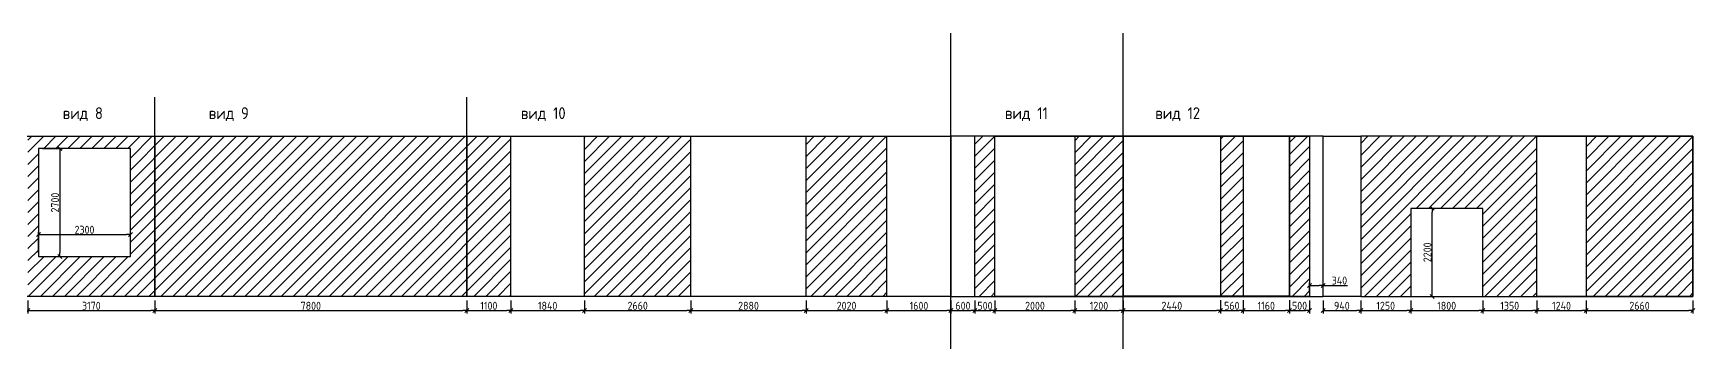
# Model space of a CAD drawing. Header units: millimetres. Extents: x -24360 to 609566, y -391049 to 148426.
# Drawn here: x 312853 to 354381, y 9525 to 17413 of the extents above; entities that cross this region are included whole.
import ezdxf

# ---------------------------------------------------------------- set-up
doc = ezdxf.new("R2010")
doc.units = ezdxf.units.MM
doc.layers.get('Defpoints').update_dxf_attribs({"color": 140})
for name, color, linetype, lineweight in [('Основные линии', 7, 'Continuous', 30), ('Уголки', 1, 'Continuous', 30), ('Штриховка', 7, 'Continuous', 30)]:
    doc.layers.add(name, color=color, linetype=linetype, lineweight=lineweight)
doc.styles.add('СПДС', font='isocpeur.ttf', dxfattribs={"width": 0.9})
doc.dimstyles.new('Размера А3', dxfattribs={"dimtxt": 200, "dimasz": 100, "dimexe": 70, "dimexo": 100, "dimgap": 20, "dimtad": 1, "dimdec": 0, "dimrnd": 10, "dimzin": 0, "dimdsep": 46, "dimtxsty": 'СПДС', "dimblk": 'ARROWHEAD_6', "dimcen": 1, "dimclrd": 256, "dimclre": 256, "dimclrt": 256, "dimazin": 0, "dimtfac": 1, "dimtdec": 0, "dimtmove": 2, "dimatfit": 3, "dimfxl": 1, "dimtolj": 1, "dimtzin": 0, "dimarcsym": 0})

# ---------------------------------------------------------------- blocks, each defined once
blk = doc.blocks.new('ARROWHEAD_6')
at = {"color": 0, "linetype": 'Continuous'}
for p, q in [((0, 0), (-1, 0)), ((-0.5, -0.5), (0.5, 0.5))]:
    blk.add_line(p, q, dxfattribs=at)
blk = doc.blocks.new('*D410')
at = {"lineweight": -2, "transparency": 16777216}
for p, q in [((312985, 11929), (312985, 12450)), ((313085, 12380), (315185, 12380)), ((315285, 11929), (315285, 12450))]:
    blk.add_line(p, q, dxfattribs=at)
at = {"layer": 'Defpoints', "color": 0, "lineweight": 15, "transparency": 16777216}
for p in [(315285, 12380), (312985, 11829), (315285, 11829)]:
    blk.add_point(p, dxfattribs=at)
at = {"lineweight": -2, "transparency": 16777216, "xscale": 100, "yscale": 100, "zscale": 100, "rotation": 180}
blk.add_blockref('ARROWHEAD_6', (312985, 12380), dxfattribs=at)
at = {"lineweight": -2, "transparency": 16777216, "xscale": 100, "yscale": 100, "zscale": 100}
blk.add_blockref('ARROWHEAD_6', (315285, 12380), dxfattribs=at)
at = {"transparency": 16777216, "insert": (314135, 12500), "char_height": 200, "attachment_point": 5, "style": 'СПДС'}
blk.add_mtext('\\A1;2300', dxfattribs=at)
blk = doc.blocks.new('*D411')
at = {"lineweight": -2, "transparency": 16777216}
for p, q in [((313085, 14529), (313590, 14529)), ((313520, 14429), (313520, 11929)), ((313085, 11829), (313590, 11829))]:
    blk.add_line(p, q, dxfattribs=at)
at = {"layer": 'Defpoints', "color": 0, "lineweight": 15, "transparency": 16777216}
for p in [(312985, 14529), (312985, 11829), (313520, 11829)]:
    blk.add_point(p, dxfattribs=at)
at = {"lineweight": -2, "transparency": 16777216, "xscale": 100, "yscale": 100, "zscale": 100}
for p, rotation in [((313520, 14529), 90), ((313520, 11829), 270)]:
    blk.add_blockref('ARROWHEAD_6', p, dxfattribs=dict(at, rotation=rotation))
at = {"transparency": 16777216, "insert": (313400, 13179), "char_height": 200, "attachment_point": 5, "rotation": 90, "style": 'СПДС'}
blk.add_mtext('\\A1;2700', dxfattribs=at)
blk = doc.blocks.new('*D412')
at = {"lineweight": -2, "transparency": 16777216}
for p, q in [((312721, 10736), (312721, 10410)), ((312821, 10480), (315791, 10480)), ((315891, 10736), (315891, 10410))]:
    blk.add_line(p, q, dxfattribs=at)
at = {"layer": 'Defpoints', "color": 0, "lineweight": 15, "transparency": 16777216}
for p in [(312721, 10836), (315891, 10836), (315891, 10480)]:
    blk.add_point(p, dxfattribs=at)
at = {"lineweight": -2, "transparency": 16777216, "xscale": 100, "yscale": 100, "zscale": 100, "rotation": 180}
blk.add_blockref('ARROWHEAD_6', (312721, 10480), dxfattribs=at)
at = {"lineweight": -2, "transparency": 16777216, "xscale": 100, "yscale": 100, "zscale": 100}
blk.add_blockref('ARROWHEAD_6', (315891, 10480), dxfattribs=at)
at = {"transparency": 16777216, "insert": (314306, 10600), "char_height": 200, "attachment_point": 5, "style": 'СПДС'}
blk.add_mtext('\\A1;3170', dxfattribs=at)
blk = doc.blocks.new('*D413')
at = {"lineweight": -2, "transparency": 16777216}
for p, q in [((315891, 10736), (315891, 10410)), ((315991, 10480), (323591, 10480)), ((323691, 10736), (323691, 10410))]:
    blk.add_line(p, q, dxfattribs=at)
at = {"layer": 'Defpoints', "color": 0, "lineweight": 15, "transparency": 16777216}
for p in [(315891, 10836), (323691, 10836), (323691, 10480)]:
    blk.add_point(p, dxfattribs=at)
at = {"lineweight": -2, "transparency": 16777216, "xscale": 100, "yscale": 100, "zscale": 100, "rotation": 180}
blk.add_blockref('ARROWHEAD_6', (315891, 10480), dxfattribs=at)
at = {"lineweight": -2, "transparency": 16777216, "xscale": 100, "yscale": 100, "zscale": 100}
blk.add_blockref('ARROWHEAD_6', (323691, 10480), dxfattribs=at)
at = {"transparency": 16777216, "insert": (319791, 10600), "char_height": 200, "attachment_point": 5, "style": 'СПДС'}
blk.add_mtext('\\A1;7800', dxfattribs=at)
blk = doc.blocks.new('*D414')
at = {"lineweight": -2, "transparency": 16777216}
for p, q in [((323691, 10736), (323691, 10410)), ((323791, 10480), (324691, 10480)), ((324791, 10736), (324791, 10410))]:
    blk.add_line(p, q, dxfattribs=at)
at = {"layer": 'Defpoints', "color": 0, "lineweight": 15, "transparency": 16777216}
for p in [(323691, 10836), (324791, 10836), (324791, 10480)]:
    blk.add_point(p, dxfattribs=at)
at = {"lineweight": -2, "transparency": 16777216, "xscale": 100, "yscale": 100, "zscale": 100, "rotation": 180}
blk.add_blockref('ARROWHEAD_6', (323691, 10480), dxfattribs=at)
at = {"lineweight": -2, "transparency": 16777216, "xscale": 100, "yscale": 100, "zscale": 100}
blk.add_blockref('ARROWHEAD_6', (324791, 10480), dxfattribs=at)
at = {"transparency": 16777216, "insert": (324241, 10600), "char_height": 200, "attachment_point": 5, "style": 'СПДС'}
blk.add_mtext('\\A1;1100', dxfattribs=at)
blk = doc.blocks.new('*D415')
at = {"lineweight": -2, "transparency": 16777216}
for p, q in [((324791, 10736), (324791, 10410)), ((324891, 10480), (326531, 10480)), ((326631, 10736), (326631, 10410))]:
    blk.add_line(p, q, dxfattribs=at)
at = {"layer": 'Defpoints', "color": 0, "lineweight": 15, "transparency": 16777216}
for p in [(324791, 10836), (326631, 10836), (326631, 10480)]:
    blk.add_point(p, dxfattribs=at)
at = {"lineweight": -2, "transparency": 16777216, "xscale": 100, "yscale": 100, "zscale": 100, "rotation": 180}
blk.add_blockref('ARROWHEAD_6', (324791, 10480), dxfattribs=at)
at = {"lineweight": -2, "transparency": 16777216, "xscale": 100, "yscale": 100, "zscale": 100}
blk.add_blockref('ARROWHEAD_6', (326631, 10480), dxfattribs=at)
at = {"transparency": 16777216, "insert": (325711, 10600), "char_height": 200, "attachment_point": 5, "style": 'СПДС'}
blk.add_mtext('\\A1;1840', dxfattribs=at)
blk = doc.blocks.new('*D416')
at = {"lineweight": -2, "transparency": 16777216}
for p, q in [((326631, 10736), (326631, 10410)), ((326731, 10480), (329191, 10480)), ((329291, 10736), (329291, 10410))]:
    blk.add_line(p, q, dxfattribs=at)
at = {"layer": 'Defpoints', "color": 0, "lineweight": 15, "transparency": 16777216}
for p in [(326631, 10836), (329291, 10836), (329291, 10480)]:
    blk.add_point(p, dxfattribs=at)
at = {"lineweight": -2, "transparency": 16777216, "xscale": 100, "yscale": 100, "zscale": 100, "rotation": 180}
blk.add_blockref('ARROWHEAD_6', (326631, 10480), dxfattribs=at)
at = {"lineweight": -2, "transparency": 16777216, "xscale": 100, "yscale": 100, "zscale": 100}
blk.add_blockref('ARROWHEAD_6', (329291, 10480), dxfattribs=at)
at = {"transparency": 16777216, "insert": (327961, 10600), "char_height": 200, "attachment_point": 5, "style": 'СПДС'}
blk.add_mtext('\\A1;2660', dxfattribs=at)
blk = doc.blocks.new('*D417')
at = {"lineweight": -2, "transparency": 16777216}
for p, q in [((329291, 10736), (329291, 10410)), ((329391, 10480), (332071, 10480)), ((332171, 10736), (332171, 10410))]:
    blk.add_line(p, q, dxfattribs=at)
at = {"layer": 'Defpoints', "color": 0, "lineweight": 15, "transparency": 16777216}
for p in [(329291, 10836), (332171, 10836), (332171, 10480)]:
    blk.add_point(p, dxfattribs=at)
at = {"lineweight": -2, "transparency": 16777216, "xscale": 100, "yscale": 100, "zscale": 100, "rotation": 180}
blk.add_blockref('ARROWHEAD_6', (329291, 10480), dxfattribs=at)
at = {"lineweight": -2, "transparency": 16777216, "xscale": 100, "yscale": 100, "zscale": 100}
blk.add_blockref('ARROWHEAD_6', (332171, 10480), dxfattribs=at)
at = {"transparency": 16777216, "insert": (330731, 10600), "char_height": 200, "attachment_point": 5, "style": 'СПДС'}
blk.add_mtext('\\A1;2880', dxfattribs=at)
blk = doc.blocks.new('*D418')
at = {"lineweight": -2, "transparency": 16777216}
for p, q in [((332171, 10736), (332171, 10410)), ((332271, 10480), (334091, 10480)), ((334191, 10736), (334191, 10410))]:
    blk.add_line(p, q, dxfattribs=at)
at = {"layer": 'Defpoints', "color": 0, "lineweight": 15, "transparency": 16777216}
for p in [(332171, 10836), (334191, 10836), (334191, 10480)]:
    blk.add_point(p, dxfattribs=at)
at = {"lineweight": -2, "transparency": 16777216, "xscale": 100, "yscale": 100, "zscale": 100, "rotation": 180}
blk.add_blockref('ARROWHEAD_6', (332171, 10480), dxfattribs=at)
at = {"lineweight": -2, "transparency": 16777216, "xscale": 100, "yscale": 100, "zscale": 100}
blk.add_blockref('ARROWHEAD_6', (334191, 10480), dxfattribs=at)
at = {"transparency": 16777216, "insert": (333181, 10600), "char_height": 200, "attachment_point": 5, "style": 'СПДС'}
blk.add_mtext('\\A1;2020', dxfattribs=at)
blk = doc.blocks.new('*D419')
at = {"lineweight": -2, "transparency": 16777216}
for p, q in [((334191, 10736), (334191, 10410)), ((334291, 10480), (335691, 10480)), ((335791, 10736), (335791, 10410))]:
    blk.add_line(p, q, dxfattribs=at)
at = {"layer": 'Defpoints', "color": 0, "lineweight": 15, "transparency": 16777216}
for p in [(334191, 10836), (335791, 10836), (335791, 10480)]:
    blk.add_point(p, dxfattribs=at)
at = {"lineweight": -2, "transparency": 16777216, "xscale": 100, "yscale": 100, "zscale": 100, "rotation": 180}
blk.add_blockref('ARROWHEAD_6', (334191, 10480), dxfattribs=at)
at = {"lineweight": -2, "transparency": 16777216, "xscale": 100, "yscale": 100, "zscale": 100}
blk.add_blockref('ARROWHEAD_6', (335791, 10480), dxfattribs=at)
at = {"transparency": 16777216, "insert": (334991, 10600), "char_height": 200, "attachment_point": 5, "style": 'СПДС'}
blk.add_mtext('\\A1;1600', dxfattribs=at)
blk = doc.blocks.new('*D420')
at = {"lineweight": -2, "transparency": 16777216}
for p, q in [((335791, 10736), (335791, 10410)), ((335891, 10480), (336291, 10480)), ((336391, 10736), (336391, 10410))]:
    blk.add_line(p, q, dxfattribs=at)
at = {"layer": 'Defpoints', "color": 0, "lineweight": 15, "transparency": 16777216}
for p in [(335791, 10836), (336391, 10836), (336391, 10480)]:
    blk.add_point(p, dxfattribs=at)
at = {"lineweight": -2, "transparency": 16777216, "xscale": 100, "yscale": 100, "zscale": 100, "rotation": 180}
blk.add_blockref('ARROWHEAD_6', (335791, 10480), dxfattribs=at)
at = {"lineweight": -2, "transparency": 16777216, "xscale": 100, "yscale": 100, "zscale": 100}
blk.add_blockref('ARROWHEAD_6', (336391, 10480), dxfattribs=at)
at = {"transparency": 16777216, "insert": (336091, 10600), "char_height": 200, "attachment_point": 5, "style": 'СПДС'}
blk.add_mtext('\\A1;600', dxfattribs=at)
blk = doc.blocks.new('*D421')
at = {"lineweight": -2, "transparency": 16777216}
for p, q in [((336391, 10736), (336391, 10410)), ((336491, 10480), (336791, 10480)), ((336891, 10736), (336891, 10410))]:
    blk.add_line(p, q, dxfattribs=at)
at = {"layer": 'Defpoints', "color": 0, "lineweight": 15, "transparency": 16777216}
for p in [(336391, 10836), (336891, 10836), (336891, 10480)]:
    blk.add_point(p, dxfattribs=at)
at = {"lineweight": -2, "transparency": 16777216, "xscale": 100, "yscale": 100, "zscale": 100, "rotation": 180}
blk.add_blockref('ARROWHEAD_6', (336391, 10480), dxfattribs=at)
at = {"lineweight": -2, "transparency": 16777216, "xscale": 100, "yscale": 100, "zscale": 100}
blk.add_blockref('ARROWHEAD_6', (336891, 10480), dxfattribs=at)
at = {"transparency": 16777216, "insert": (336641, 10600), "char_height": 200, "attachment_point": 5, "style": 'СПДС'}
blk.add_mtext('\\A1;500', dxfattribs=at)
blk = doc.blocks.new('*D422')
at = {"lineweight": -2, "transparency": 16777216}
for p, q in [((336891, 10736), (336891, 10410)), ((336991, 10480), (338791, 10480)), ((338891, 10736), (338891, 10410))]:
    blk.add_line(p, q, dxfattribs=at)
at = {"layer": 'Defpoints', "color": 0, "lineweight": 15, "transparency": 16777216}
for p in [(336891, 10836), (338891, 10836), (338891, 10480)]:
    blk.add_point(p, dxfattribs=at)
at = {"lineweight": -2, "transparency": 16777216, "xscale": 100, "yscale": 100, "zscale": 100, "rotation": 180}
blk.add_blockref('ARROWHEAD_6', (336891, 10480), dxfattribs=at)
at = {"lineweight": -2, "transparency": 16777216, "xscale": 100, "yscale": 100, "zscale": 100}
blk.add_blockref('ARROWHEAD_6', (338891, 10480), dxfattribs=at)
at = {"transparency": 16777216, "insert": (337891, 10600), "char_height": 200, "attachment_point": 5, "style": 'СПДС'}
blk.add_mtext('\\A1;2000', dxfattribs=at)
blk = doc.blocks.new('*D423')
at = {"lineweight": -2, "transparency": 16777216}
for p, q in [((338891, 10736), (338891, 10410)), ((338991, 10480), (339991, 10480)), ((340091, 10736), (340091, 10410))]:
    blk.add_line(p, q, dxfattribs=at)
at = {"layer": 'Defpoints', "color": 0, "lineweight": 15, "transparency": 16777216}
for p in [(338891, 10836), (340091, 10836), (340091, 10480)]:
    blk.add_point(p, dxfattribs=at)
at = {"lineweight": -2, "transparency": 16777216, "xscale": 100, "yscale": 100, "zscale": 100, "rotation": 180}
blk.add_blockref('ARROWHEAD_6', (338891, 10480), dxfattribs=at)
at = {"lineweight": -2, "transparency": 16777216, "xscale": 100, "yscale": 100, "zscale": 100}
blk.add_blockref('ARROWHEAD_6', (340091, 10480), dxfattribs=at)
at = {"transparency": 16777216, "insert": (339491, 10600), "char_height": 200, "attachment_point": 5, "style": 'СПДС'}
blk.add_mtext('\\A1;1200', dxfattribs=at)
blk = doc.blocks.new('*D424')
at = {"lineweight": -2, "transparency": 16777216}
for p, q in [((340091, 10736), (340091, 10410)), ((340191, 10480), (342431, 10480)), ((342531, 10736), (342531, 10410))]:
    blk.add_line(p, q, dxfattribs=at)
at = {"layer": 'Defpoints', "color": 0, "lineweight": 15, "transparency": 16777216}
for p in [(340091, 10836), (342531, 10836), (342531, 10480)]:
    blk.add_point(p, dxfattribs=at)
at = {"lineweight": -2, "transparency": 16777216, "xscale": 100, "yscale": 100, "zscale": 100, "rotation": 180}
blk.add_blockref('ARROWHEAD_6', (340091, 10480), dxfattribs=at)
at = {"lineweight": -2, "transparency": 16777216, "xscale": 100, "yscale": 100, "zscale": 100}
blk.add_blockref('ARROWHEAD_6', (342531, 10480), dxfattribs=at)
at = {"transparency": 16777216, "insert": (341311, 10600), "char_height": 200, "attachment_point": 5, "style": 'СПДС'}
blk.add_mtext('\\A1;2440', dxfattribs=at)
blk = doc.blocks.new('*D425')
at = {"lineweight": -2, "transparency": 16777216}
for p, q in [((342531, 10743), (342531, 10410)), ((342631, 10480), (342991, 10480)), ((343091, 10743), (343091, 10410))]:
    blk.add_line(p, q, dxfattribs=at)
at = {"layer": 'Defpoints', "color": 0, "lineweight": 15, "transparency": 16777216}
for p in [(342531, 10843), (343091, 10843), (343091, 10480)]:
    blk.add_point(p, dxfattribs=at)
at = {"lineweight": -2, "transparency": 16777216, "xscale": 100, "yscale": 100, "zscale": 100, "rotation": 180}
blk.add_blockref('ARROWHEAD_6', (342531, 10480), dxfattribs=at)
at = {"lineweight": -2, "transparency": 16777216, "xscale": 100, "yscale": 100, "zscale": 100}
blk.add_blockref('ARROWHEAD_6', (343091, 10480), dxfattribs=at)
at = {"transparency": 16777216, "insert": (342811, 10600), "char_height": 200, "attachment_point": 5, "style": 'СПДС'}
blk.add_mtext('\\A1;560', dxfattribs=at)
blk = doc.blocks.new('*D426')
at = {"lineweight": -2, "transparency": 16777216}
for p, q in [((343091, 10743), (343091, 10410)), ((343191, 10480), (344151, 10480)), ((344251, 10736), (344251, 10410))]:
    blk.add_line(p, q, dxfattribs=at)
at = {"layer": 'Defpoints', "color": 0, "lineweight": 15, "transparency": 16777216}
for p in [(343091, 10843), (344251, 10836), (344251, 10480)]:
    blk.add_point(p, dxfattribs=at)
at = {"lineweight": -2, "transparency": 16777216, "xscale": 100, "yscale": 100, "zscale": 100, "rotation": 180}
blk.add_blockref('ARROWHEAD_6', (343091, 10480), dxfattribs=at)
at = {"lineweight": -2, "transparency": 16777216, "xscale": 100, "yscale": 100, "zscale": 100}
blk.add_blockref('ARROWHEAD_6', (344251, 10480), dxfattribs=at)
at = {"transparency": 16777216, "insert": (343671, 10600), "char_height": 200, "attachment_point": 5, "style": 'СПДС'}
blk.add_mtext('\\A1;1160', dxfattribs=at)
blk = doc.blocks.new('*D427')
at = {"lineweight": -2, "transparency": 16777216}
for p, q in [((344251, 10743), (344251, 10410)), ((344351, 10480), (344654, 10480)), ((344754, 10736), (344754, 10410))]:
    blk.add_line(p, q, dxfattribs=at)
at = {"layer": 'Defpoints', "color": 0, "lineweight": 15, "transparency": 16777216}
for p in [(344251, 10843), (344754, 10836), (344754, 10480)]:
    blk.add_point(p, dxfattribs=at)
at = {"lineweight": -2, "transparency": 16777216, "xscale": 100, "yscale": 100, "zscale": 100, "rotation": 180}
blk.add_blockref('ARROWHEAD_6', (344251, 10480), dxfattribs=at)
at = {"lineweight": -2, "transparency": 16777216, "xscale": 100, "yscale": 100, "zscale": 100}
blk.add_blockref('ARROWHEAD_6', (344754, 10480), dxfattribs=at)
at = {"transparency": 16777216, "insert": (344503, 10600), "char_height": 200, "attachment_point": 5, "style": 'СПДС'}
blk.add_mtext('\\A1;500', dxfattribs=at)
blk = doc.blocks.new('*D428')
at = {"lineweight": -2, "transparency": 16777216}
for p, q in [((344754, 10936), (344754, 11180)), ((344854, 11110), (344991, 11110)), ((345091, 10936), (345091, 11180)), ((345091, 11110), (345700, 11110))]:
    blk.add_line(p, q, dxfattribs=at)
at = {"layer": 'Defpoints', "color": 0, "lineweight": 15, "transparency": 16777216}
for p in [(344754, 10836), (345091, 11110), (345091, 10836)]:
    blk.add_point(p, dxfattribs=at)
at = {"lineweight": -2, "transparency": 16777216, "xscale": 100, "yscale": 100, "zscale": 100, "rotation": 180}
blk.add_blockref('ARROWHEAD_6', (344754, 11110), dxfattribs=at)
at = {"lineweight": -2, "transparency": 16777216, "xscale": 100, "yscale": 100, "zscale": 100}
blk.add_blockref('ARROWHEAD_6', (345091, 11110), dxfattribs=at)
at = {"transparency": 16777216, "insert": (345500, 11230), "char_height": 200, "attachment_point": 5, "style": 'СПДС'}
blk.add_mtext('\\A1;340', dxfattribs=at)
blk = doc.blocks.new('*D429')
at = {"lineweight": -2, "transparency": 16777216}
for p, q in [((345091, 10736), (345091, 10410)), ((345191, 10480), (345931, 10480)), ((346031, 10736), (346031, 10410))]:
    blk.add_line(p, q, dxfattribs=at)
at = {"layer": 'Defpoints', "color": 0, "lineweight": 15, "transparency": 16777216}
for p in [(345091, 10836), (346031, 10836), (346031, 10480)]:
    blk.add_point(p, dxfattribs=at)
at = {"lineweight": -2, "transparency": 16777216, "xscale": 100, "yscale": 100, "zscale": 100, "rotation": 180}
blk.add_blockref('ARROWHEAD_6', (345091, 10480), dxfattribs=at)
at = {"lineweight": -2, "transparency": 16777216, "xscale": 100, "yscale": 100, "zscale": 100}
blk.add_blockref('ARROWHEAD_6', (346031, 10480), dxfattribs=at)
at = {"transparency": 16777216, "insert": (345561, 10600), "char_height": 200, "attachment_point": 5, "style": 'СПДС'}
blk.add_mtext('\\A1;940', dxfattribs=at)
blk = doc.blocks.new('*D430')
at = {"lineweight": -2, "transparency": 16777216}
for p, q in [((346031, 10736), (346031, 10410)), ((346131, 10480), (347181, 10480)), ((347281, 10736), (347281, 10410))]:
    blk.add_line(p, q, dxfattribs=at)
at = {"layer": 'Defpoints', "color": 0, "lineweight": 15, "transparency": 16777216}
for p in [(346031, 10836), (347281, 10836), (347281, 10480)]:
    blk.add_point(p, dxfattribs=at)
at = {"lineweight": -2, "transparency": 16777216, "xscale": 100, "yscale": 100, "zscale": 100, "rotation": 180}
blk.add_blockref('ARROWHEAD_6', (346031, 10480), dxfattribs=at)
at = {"lineweight": -2, "transparency": 16777216, "xscale": 100, "yscale": 100, "zscale": 100}
blk.add_blockref('ARROWHEAD_6', (347281, 10480), dxfattribs=at)
at = {"transparency": 16777216, "insert": (346656, 10600), "char_height": 200, "attachment_point": 5, "style": 'СПДС'}
blk.add_mtext('\\A1;1250', dxfattribs=at)
blk = doc.blocks.new('*D431')
at = {"lineweight": -2, "transparency": 16777216}
for p, q in [((347381, 13036), (347890, 13036)), ((347820, 10936), (347820, 12936)), ((347381, 10836), (347890, 10836))]:
    blk.add_line(p, q, dxfattribs=at)
at = {"layer": 'Defpoints', "color": 0, "lineweight": 15, "transparency": 16777216}
for p in [(347281, 13036), (347820, 13036), (347281, 10836)]:
    blk.add_point(p, dxfattribs=at)
at = {"lineweight": -2, "transparency": 16777216, "xscale": 100, "yscale": 100, "zscale": 100}
for p, rotation in [((347820, 13036), 90), ((347820, 10836), 270)]:
    blk.add_blockref('ARROWHEAD_6', p, dxfattribs=dict(at, rotation=rotation))
at = {"transparency": 16777216, "insert": (347700, 11936), "char_height": 200, "attachment_point": 5, "rotation": 90, "style": 'СПДС'}
blk.add_mtext('\\A1;2200', dxfattribs=at)
blk = doc.blocks.new('*D432')
at = {"lineweight": -2, "transparency": 16777216}
for p, q in [((347281, 10736), (347281, 10410)), ((347381, 10480), (348981, 10480)), ((349081, 10736), (349081, 10410))]:
    blk.add_line(p, q, dxfattribs=at)
at = {"layer": 'Defpoints', "color": 0, "lineweight": 15, "transparency": 16777216}
for p in [(347281, 10836), (349081, 10836), (349081, 10480)]:
    blk.add_point(p, dxfattribs=at)
at = {"lineweight": -2, "transparency": 16777216, "xscale": 100, "yscale": 100, "zscale": 100, "rotation": 180}
blk.add_blockref('ARROWHEAD_6', (347281, 10480), dxfattribs=at)
at = {"lineweight": -2, "transparency": 16777216, "xscale": 100, "yscale": 100, "zscale": 100}
blk.add_blockref('ARROWHEAD_6', (349081, 10480), dxfattribs=at)
at = {"transparency": 16777216, "insert": (348181, 10600), "char_height": 200, "attachment_point": 5, "style": 'СПДС'}
blk.add_mtext('\\A1;1800', dxfattribs=at)
blk = doc.blocks.new('*D433')
at = {"lineweight": -2, "transparency": 16777216}
for p, q in [((349081, 10736), (349081, 10410)), ((349181, 10480), (350331, 10480)), ((350431, 10736), (350431, 10410))]:
    blk.add_line(p, q, dxfattribs=at)
at = {"layer": 'Defpoints', "color": 0, "lineweight": 15, "transparency": 16777216}
for p in [(349081, 10836), (350431, 10836), (350431, 10480)]:
    blk.add_point(p, dxfattribs=at)
at = {"lineweight": -2, "transparency": 16777216, "xscale": 100, "yscale": 100, "zscale": 100, "rotation": 180}
blk.add_blockref('ARROWHEAD_6', (349081, 10480), dxfattribs=at)
at = {"lineweight": -2, "transparency": 16777216, "xscale": 100, "yscale": 100, "zscale": 100}
blk.add_blockref('ARROWHEAD_6', (350431, 10480), dxfattribs=at)
at = {"transparency": 16777216, "insert": (349756, 10600), "char_height": 200, "attachment_point": 5, "style": 'СПДС'}
blk.add_mtext('\\A1;1350', dxfattribs=at)
blk = doc.blocks.new('*D434')
at = {"lineweight": -2, "transparency": 16777216}
for p, q in [((350431, 10736), (350431, 10410)), ((350531, 10480), (351571, 10480)), ((351671, 10736), (351671, 10410))]:
    blk.add_line(p, q, dxfattribs=at)
at = {"layer": 'Defpoints', "color": 0, "lineweight": 15, "transparency": 16777216}
for p in [(350431, 10836), (351671, 10836), (351671, 10480)]:
    blk.add_point(p, dxfattribs=at)
at = {"lineweight": -2, "transparency": 16777216, "xscale": 100, "yscale": 100, "zscale": 100, "rotation": 180}
blk.add_blockref('ARROWHEAD_6', (350431, 10480), dxfattribs=at)
at = {"lineweight": -2, "transparency": 16777216, "xscale": 100, "yscale": 100, "zscale": 100}
blk.add_blockref('ARROWHEAD_6', (351671, 10480), dxfattribs=at)
at = {"transparency": 16777216, "insert": (351051, 10600), "char_height": 200, "attachment_point": 5, "style": 'СПДС'}
blk.add_mtext('\\A1;1240', dxfattribs=at)
blk = doc.blocks.new('*D435')
at = {"lineweight": -2, "transparency": 16777216}
for p, q in [((351671, 10736), (351671, 10410)), ((351771, 10480), (354231, 10480)), ((354331, 10736), (354331, 10410))]:
    blk.add_line(p, q, dxfattribs=at)
at = {"layer": 'Defpoints', "color": 0, "lineweight": 15, "transparency": 16777216}
for p in [(351671, 10836), (354331, 10836), (354331, 10480)]:
    blk.add_point(p, dxfattribs=at)
at = {"lineweight": -2, "transparency": 16777216, "xscale": 100, "yscale": 100, "zscale": 100, "rotation": 180}
blk.add_blockref('ARROWHEAD_6', (351671, 10480), dxfattribs=at)
at = {"lineweight": -2, "transparency": 16777216, "xscale": 100, "yscale": 100, "zscale": 100}
blk.add_blockref('ARROWHEAD_6', (354331, 10480), dxfattribs=at)
at = {"transparency": 16777216, "insert": (353001, 10600), "char_height": 200, "attachment_point": 5, "style": 'СПДС'}
blk.add_mtext('\\A1;2660', dxfattribs=at)

msp = doc.modelspace()

# ---------------------------------------------------------------- hatches: boundary and pattern name
at = {"layer": 'Штриховка'}
h = msp.add_hatch(dxfattribs=at)
h.set_pattern_fill('ANSI31', color=3, scale=67)
h.set_pattern_definition([(45, (0, 237207.43), (-150.41929, 150.41929), [])])
h.paths.add_polyline_path([(252821.403, 14835.611), (246121.403, 14835.611), (246121.403, 10835.611), (249671.403, 10835.611), (249671.403, 13035.611), (251171.403, 13035.611), (251171.403, 10835.611), (252821.403, 10835.611)])
h.paths.add_polyline_path([(262521.403, 14835.611), (258221.403, 14835.611), (258221.403, 14535.611), (261521.403, 14535.611), (261521.403, 11835.611), (258221.403, 11835.611), (258221.403, 10835.611), (262521.403, 10835.611)])
h.paths.add_polyline_path([(262821.403, 14835.611), (262521.403, 14835.611), (262521.403, 10835.611), (262821.403, 10835.611)])
h.paths.add_polyline_path([(263521.403, 14835.611), (262821.403, 14835.611), (262821.403, 10835.611), (263521.403, 10835.611)])
h.paths.add_polyline_path([(267621.403, 14835.611), (263521.403, 14835.611), (263521.403, 10835.611), (267621.403, 10835.611)])
h.paths.add_polyline_path([(268621.403, 14835.611), (268321.403, 14835.611), (268321.403, 10835.611), (268621.403, 10835.611)])
h.paths.add_polyline_path([(268321.403, 14835.611), (267621.403, 14835.611), (267621.403, 10835.611), (268321.403, 10835.611)])
h.paths.add_polyline_path([(271621.403, 14178.684), (274521.403, 14178.684), (274521.403, 10835.611), (279091.403, 10835.611), (279091.403, 14185.823), (281991.403, 14185.823), (281991.403, 10835.611), (283241.403, 10835.611), (283241.403, 14835.611), (268621.403, 14835.611), (268621.403, 10835.611), (271621.403, 10835.611)])
h.paths.add_polyline_path([(291041.403, 14835.611), (283241.403, 14835.611), (283241.403, 10835.611), (291041.403, 10835.611)])
h.paths.add_polyline_path([(295241.403, 14835.611), (291041.403, 14835.611), (291041.403, 10835.611), (295241.403, 10835.611)])
h.paths.add_polyline_path([(293461.403, 11814.905), (293461.403, 14535.611), (294861.403, 14535.611), (294861.403, 11814.905)], flags=16)
h.paths.add_polyline_path([(292611.403, 11816.329), (291411.403, 11816.329), (291411.403, 14535.611), (292611.403, 14535.611)], flags=16)
h.paths.add_polyline_path([(300541.403, 14835.611), (295241.403, 14835.611), (295241.403, 10835.611), (300541.403, 10835.611)])
h.paths.add_polyline_path([(304441.403, 14835.611), (303441.403, 14835.611), (303441.403, 10835.611), (304441.403, 10835.611)])
h.paths.add_polyline_path([(311941.403, 14835.611), (305101.403, 14835.611), (305101.403, 10835.611), (311941.403, 10835.611)])
h.paths.add_polyline_path([(315891.403, 14835.611), (312721.403, 14835.611), (312721.403, 10835.611), (315891.403, 10835.611)])
h.paths.add_polyline_path([(312985.495, 11829.064), (312985.495, 14529.064), (315285.495, 14529.064), (315285.495, 11829.064)], flags=16)
h.paths.add_polyline_path([(323691.403, 14835.611), (315891.403, 14835.611), (315891.403, 10835.611), (323691.403, 10835.611)])
h.paths.add_polyline_path([(324791.403, 14835.611), (323691.403, 14835.611), (323691.403, 10835.611), (324791.403, 10835.611)])
h.paths.add_polyline_path([(329291.403, 14835.611), (326631.403, 14835.611), (326631.403, 10835.611), (329291.403, 10835.611)])
h.paths.add_polyline_path([(334191.403, 14835.611), (332171.403, 14835.611), (332171.403, 10835.611), (334191.403, 10835.611)])
h.paths.add_polyline_path([(336891.403, 14835.611), (336391.403, 14835.611), (336391.403, 10835.611), (336891.403, 10835.611)])
h.paths.add_polyline_path([(340091.403, 14835.611), (338891.403, 14835.611), (338891.403, 10835.611), (340091.403, 10835.611)])
h.paths.add_polyline_path([(343091.403, 14835.611), (342531.403, 14835.611), (342531.403, 10843.08), (343091.403, 10843.08)])
h.paths.add_polyline_path([(344753.975, 14835.611), (344251.403, 14835.611), (344251.403, 10835.611), (344753.975, 10835.611)])
h.paths.add_polyline_path([(350431.403, 14835.611), (346031.403, 14835.611), (346031.403, 10835.611), (347281.403, 10835.611), (347281.403, 13035.611), (349081.403, 13035.611), (349081.403, 10835.611), (350431.403, 10835.611)])
h.paths.add_polyline_path([(354331.403, 14835.611), (351671.403, 14835.611), (351671.403, 10835.611), (354331.403, 10835.611)])

# ---------------------------------------------------------------- linework, layer by layer
at = {"layer": 'Уголки'}
msp.add_lwpolyline([(323691.403, 10835.611), (323691.403, 14835.611)], dxfattribs=at)
at = {"layer": 'Штриховка'}
for points in [[(335791.403, 9525.224), (335791.403, 17412.716)], [(340091.403, 9525.224), (340091.403, 17412.716)], [(315891.403, 14835.611), (315891.403, 15813.132)], [(323691.403, 14835.611), (323691.403, 15813.132)]]:
    msp.add_lwpolyline(points, dxfattribs=at)
for points in [[(312241.403, 14835.611), (315891.403, 14835.611), (315891.403, 10835.611), (312241.403, 10835.611)], [(315891.403, 14835.611), (323691.403, 14835.611), (323691.403, 10835.611), (315891.403, 10835.611)], [(323691.403, 14835.611), (335791.403, 14835.611), (335791.403, 10835.611), (323691.403, 10835.611)], [(335791.403, 10835.611), (324791.403, 10835.611), (324791.403, 14835.611), (335791.403, 14835.611)], [(335791.403, 10835.611), (326631.403, 10835.611), (326631.403, 14835.611), (335791.403, 14835.611)], [(335791.403, 10835.611), (329291.403, 10835.611), (329291.403, 14835.611), (335791.403, 14835.611)], [(335791.403, 10835.611), (332171.403, 10835.611), (332171.403, 14835.611), (335791.403, 14835.611)], [(335791.403, 10835.611), (334191.403, 10835.611), (334191.403, 14835.611), (335791.403, 14835.611)], [(335791.403, 10835.611), (340091.403, 10835.611), (340091.403, 14835.611), (335791.403, 14835.611)], [(335791.403, 10835.611), (336391.403, 10835.611), (336391.403, 14835.611), (335791.403, 14835.611)], [(340091.403, 10835.611), (336891.403, 10835.611), (336891.403, 14835.611), (340091.403, 14835.611)], [(340091.403, 10835.611), (338891.403, 10835.611), (338891.403, 14835.611), (340091.403, 14835.611)], [(340091.403, 10835.611), (345091.403, 10835.611), (345091.403, 14835.611), (340091.403, 14835.611)], [(340091.403, 14835.611), (344251.403, 14835.611), (344251.403, 10843.08), (340091.403, 10843.08)], [(340091.403, 14835.611), (343091.403, 14835.611), (343091.403, 10843.08), (340091.403, 10843.08)], [(340091.403, 14835.611), (342531.403, 14835.611), (342531.403, 10843.08), (340091.403, 10843.08)], [(344251.403, 14835.611), (344753.975, 14835.611), (344753.975, 10835.611), (344251.403, 10835.611)], [(345091.403, 14835.611), (346031.403, 14835.611), (346031.403, 10835.611), (345091.403, 10835.611)], [(346031.403, 10835.611), (354331.403, 10835.611), (354331.403, 14835.611), (346031.403, 14835.611)], [(354331.403, 10835.611), (350431.403, 10835.611), (350431.403, 14835.611), (354331.403, 14835.611)], [(354331.403, 10835.611), (351671.403, 10835.611), (351671.403, 14835.611), (354331.403, 14835.611)], [(312985.495, 11829.064), (315285.495, 11829.064), (315285.495, 14529.064), (312985.495, 14529.064)], [(347281.403, 10835.611), (349081.403, 10835.611), (349081.403, 13035.611), (347281.403, 13035.611)]]:
    msp.add_lwpolyline(points, close=True, dxfattribs=at)

# ---------------------------------------------------------------- texts
at = {"layer": 'Основные линии', "char_height": 295.2401, "attachment_point": 1, "style": 'СПДС'}
for s, insert in [('вид 8', (313590.396, 15561.458)), ('вид 9', (317240.396, 15561.458)), ('вид 10', (325040.396, 15561.458)), ('вид 11', (337140.396, 15561.458)), ('вид 12', (340897.718, 15561.458))]:
    msp.add_mtext_dynamic_manual_height_columns(s, width=1990.98948, gutter_width=991.045, heights=[0], dxfattribs=dict(at, insert=insert))

# ---------------------------------------------------------------- dimensions: what is measured, and where the dimension line sits
for base, p1, p2, picture, middle in [((313520, 11829.064), (312985.495, 14529.064), (312985.495, 11829.064), '*D411', (313400, 13179.064)), ((347820, 13035.611), (347281.403, 10835.611), (347281.403, 13035.611), '*D431', (347700, 11935.611))]:
    dim = msp.add_linear_dim(base=base, p1=p1, p2=p2, angle=90, dimstyle='Размера А3')
    dim.commit()
    dim.dimension.update_dxf_attribs({"geometry": picture, "text_midpoint": middle})
for base, p1, p2, picture, middle in [((315285.495, 12380), (312985.495, 11829.064), (315285.495, 11829.064), '*D410', (314135.495, 12500)), ((315891.403, 10480), (312721.403, 10835.611), (315891.403, 10835.611), '*D412', (314306.403, 10600)), ((323691.403, 10480), (315891.403, 10835.611), (323691.403, 10835.611), '*D413', (319791.403, 10600)), ((324791.403, 10480), (323691.403, 10835.611), (324791.403, 10835.611), '*D414', (324241.403, 10600)), ((326631.403, 10480), (324791.403, 10835.611), (326631.403, 10835.611), '*D415', (325711.403, 10600)), ((329291.403, 10480), (326631.403, 10835.611), (329291.403, 10835.611), '*D416', (327961.403, 10600)), ((332171.403, 10480), (329291.403, 10835.611), (332171.403, 10835.611), '*D417', (330731.403, 10600)), ((334191.403, 10480), (332171.403, 10835.611), (334191.403, 10835.611), '*D418', (333181.403, 10600)), ((335791.403, 10480), (334191.403, 10835.611), (335791.403, 10835.611), '*D419', (334991.403, 10600)), ((336391.403, 10480), (335791.403, 10835.611), (336391.403, 10835.611), '*D420', (336091.403, 10600)), ((336891.403, 10480), (336391.403, 10835.611), (336891.403, 10835.611), '*D421', (336641.403, 10600)), ((338891.403, 10480), (336891.403, 10835.611), (338891.403, 10835.611), '*D422', (337891.403, 10600)), ((340091.403, 10480), (338891.403, 10835.611), (340091.403, 10835.611), '*D423', (339491.403, 10600)), ((342531.403, 10480), (340091.403, 10835.611), (342531.403, 10835.611), '*D424', (341311.403, 10600)), ((343091.403, 10480), (342531.403, 10843.08), (343091.403, 10843.08), '*D425', (342811.403, 10600)), ((344251.403, 10480), (343091.403, 10843.08), (344251.403, 10835.611), '*D426', (343671.403, 10600)), ((344753.975, 10480), (344251.403, 10843.08), (344753.975, 10835.611), '*D427', (344502.689, 10600)), ((346031.403, 10480), (345091.403, 10835.611), (346031.403, 10835.611), '*D429', (345561.403, 10600)), ((347281.403, 10480), (346031.403, 10835.611), (347281.403, 10835.611), '*D430', (346656.403, 10600)), ((349081.403, 10480), (347281.403, 10835.611), (349081.403, 10835.611), '*D432', (348181.403, 10600)), ((350431.403, 10480), (349081.403, 10835.611), (350431.403, 10835.611), '*D433', (349756.403, 10600)), ((351671.403, 10480), (350431.403, 10835.611), (351671.403, 10835.611), '*D434', (351051.403, 10600)), ((354331.403, 10480), (351671.403, 10835.611), (354331.403, 10835.611), '*D435', (353001.403, 10600))]:
    dim = msp.add_linear_dim(base=base, p1=p1, p2=p2, dimstyle='Размера А3')
    dim.commit()
    dim.dimension.update_dxf_attribs({"geometry": picture, "text_midpoint": middle})
dim = msp.add_linear_dim(base=(345091.403, 11110), p1=(344753.975, 10835.611), p2=(345091.403, 10835.611), dimstyle='Размера А3', override={"dimtmove": 0})
dim.commit()
dim.dimension.update_dxf_attribs({"geometry": '*D428', "text_midpoint": (345500, 11110), "dimtype": 160})

doc.saveas('drawing.dxf')
